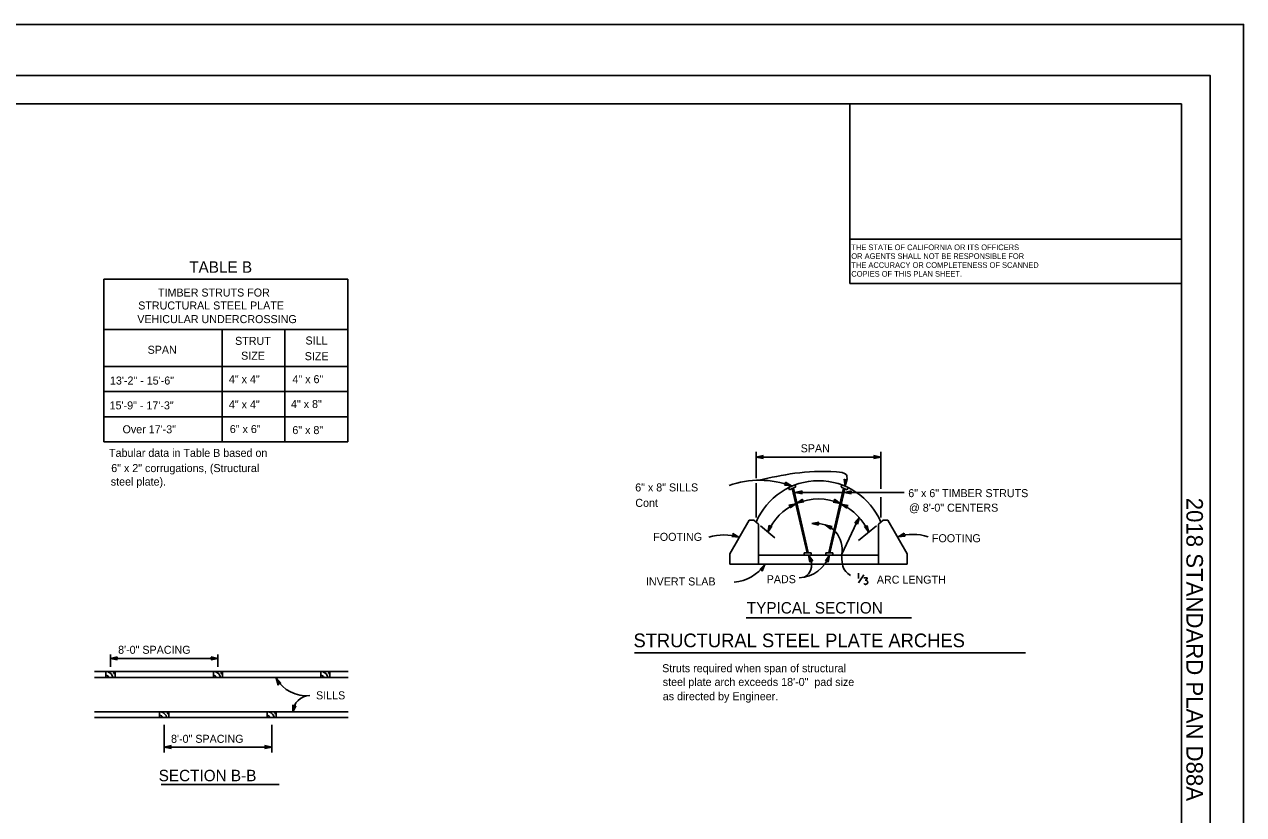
# Model space of a CAD drawing. Extents: x -894 to 866, y -476 to 714.
# Drawn here: x -200 to 866, y 23 to 714 of the extents above; entities that cross this region are included whole.
import ezdxf

# ---------------------------------------------------------------- set-up
doc = ezdxf.new("R2010")
doc.units = 0
for name, color, linetype in [('10 Sheet Format', 7, 'Continuous'), ('56 Stage 3 Anno', 7, 'Continuous'), ('57 Undefined', 7, 'Continuous'), ('60 Nongeo Data', 7, 'Continuous')]:
    doc.layers.add(name, color=color, linetype=linetype)

msp = doc.modelspace()

# ---------------------------------------------------------------- linework, layer by layer
at = {"layer": '10 Sheet Format'}
for p, q in [((-863.4, 669), (836.6, 669)), ((836.6, 669), (836.6, 669)), ((836.6, 669), (836.6, -431)), ((-813.5, 644), (811.5, 644)), ((521.5, 487.1), (521.5, 644)), ((811.5, -406), (811.5, 644)), ((811.5, 525.9), (521.5, 525.9)), ((811.5, 487.1), (521.5, 487.1))]:
    msp.add_line(p, q, dxfattribs=at)
for points in [[(-894, 713.6), (866, 713.6), (866, -476.4), (-894, -476.4)], [(-863.4, -431), (836.6, -431), (836.6, 669), (-863.4, 669)]]:
    msp.add_lwpolyline(points, close=True, dxfattribs=at)
at = {"layer": '56 Stage 3 Anno'}
for p, q in [((439.7, 317), (439.7, 340)), ((439.7, 335.4), (445.7, 336.8)), ((439.7, 335.4), (548.7, 335.4)), ((445.7, 334.1), (439.7, 335.4)), ((439.7, 335.4), (439.7, 335.4)), ((441.1, 335.4), (445.4, 336.4)), ((445.5, 334.5), (441.1, 335.4)), ((442.4, 335.4), (445.3, 336.1)), ((445.2, 334.8), (442.4, 335.4)), ((443.8, 335.4), (445, 335.7)), ((445.1, 335.2), (443.8, 335.4)), ((445.7, 336.8), (444.9, 335.4)), ((444.9, 335.4), (445.7, 334.1)), ((445.7, 336.8), (445.7, 336.8)), ((445.7, 334.1), (445.7, 334.1)), ((543.5, 335.4), (542.7, 336.8)), ((542.7, 336.8), (542.7, 336.8)), ((542.7, 336.8), (548.7, 335.4)), ((548.7, 335.4), (542.7, 334.1)), ((542.7, 334.1), (543.5, 335.4)), ((542.7, 334.1), (542.7, 334.1)), ((542.9, 336.4), (547.3, 335.4)), ((547.3, 335.4), (542.9, 334.5)), ((543.1, 336.1), (545.9, 335.4)), ((545.9, 335.4), (543.1, 334.8)), ((543.3, 335.7), (544.5, 335.4)), ((544.5, 335.4), (543.3, 335.2)), ((548.7, 307.6), (548.7, 340)), ((548.7, 335.4), (548.7, 335.4)), ((439.7, 282.7), (439.7, 312.6)), ((464.4, 311), (465.6, 312)), ((470.5, 310.2), (464.4, 311)), ((464.4, 311), (464.4, 311)), ((469.2, 310.7), (464.7, 311.3)), ((467.9, 311.2), (465, 311.5)), ((465.6, 312), (465.3, 313.5)), ((465.3, 313.5), (465.3, 313.5)), ((465.3, 313.5), (470.5, 310.2)), ((465.4, 313.1), (469.2, 310.7)), ((466.6, 311.6), (465.4, 311.8)), ((465.5, 312.7), (467.9, 311.2)), ((465.5, 312.3), (466.6, 311.6)), ((470.5, 310.2), (470.5, 310.2)), ((517.4, 310.1), (516.7, 316.2)), ((516.7, 316.2), (516.7, 316.2)), ((516.7, 316.2), (517.9, 315.3)), ((517.6, 311.5), (517, 315.9)), ((517.7, 312.9), (517.3, 315.7)), ((519.3, 316), (517.4, 310.1)), ((517.4, 310.1), (517.4, 310.1)), ((519, 315.8), (517.6, 311.5)), ((518.6, 315.6), (517.7, 312.9)), ((517.8, 314.2), (517.7, 315.5)), ((518.2, 315.4), (517.8, 314.2)), ((517.9, 315.3), (519.3, 316)), ((519.3, 316), (519.3, 316)), ((473.8, 304.6), (479.8, 305.9)), ((473.8, 304.6), (515.6, 304.6)), ((479.8, 303.3), (473.8, 304.6)), ((473.8, 304.6), (473.8, 304.6)), ((479.5, 303.6), (475.1, 304.6)), ((475.2, 304.6), (479.5, 305.6)), ((475.3, 295.1), (480.3, 298.7)), ((476.5, 304.6), (479.3, 305.2)), ((479.3, 304), (476.5, 304.6)), ((477.9, 304.6), (479.1, 304.9)), ((479.1, 304.3), (477.9, 304.6)), ((479.8, 305.9), (479, 304.6)), ((479, 304.6), (479.8, 303.3)), ((479.8, 305.9), (479.8, 305.9)), ((479.8, 303.3), (479.8, 303.3)), ((480.3, 298.7), (480.1, 297.2)), ((480.3, 298.7), (480.3, 298.7)), ((516.9, 304.6), (522.9, 305.9)), ((516.9, 304.6), (569.1, 304.6)), ((522.9, 303.3), (516.9, 304.6)), ((516.9, 304.6), (516.9, 304.6)), ((522.7, 303.6), (518.2, 304.6)), ((518.3, 304.6), (522.6, 305.6)), ((519.6, 304.6), (522.5, 305.2)), ((522.4, 304), (519.6, 304.6)), ((521, 304.6), (522.2, 304.9)), ((522.2, 304.3), (521, 304.6)), ((522.9, 305.9), (522.1, 304.6)), ((522.1, 304.6), (522.9, 303.3)), ((522.9, 305.9), (522.9, 305.9)), ((522.9, 303.3), (522.9, 303.3)), ((548.7, 282.7), (548.7, 300.4)), ((468.2, 293.5), (474.3, 294.7)), ((469.5, 292.6), (468.2, 293.5)), ((468.2, 293.5), (468.2, 293.5)), ((468.6, 293.2), (473, 294.1)), ((468.9, 293), (471.7, 293.6)), ((469.2, 292.8), (470.5, 293)), ((474.3, 294.7), (469.3, 291)), ((469.3, 291), (469.5, 292.6)), ((469.3, 291), (469.3, 291)), ((473, 294.1), (469.4, 291.5)), ((471.7, 293.6), (469.4, 291.9)), ((470.5, 293), (469.5, 292.3)), ((474.3, 294.7), (474.3, 294.7)), ((481.3, 296.2), (475.3, 295.1)), ((475.3, 295.1), (475.3, 295.1)), ((481, 296.5), (476.5, 295.7)), ((476.6, 295.7), (480.2, 298.3)), ((477.8, 296.2), (480.2, 297.9)), ((480.6, 296.7), (477.8, 296.2)), ((479.1, 296.7), (480.1, 297.5)), ((480.3, 297), (479.1, 296.7)), ((480.1, 297.2), (481.3, 296.2)), ((481.3, 296.2), (481.3, 296.2)), ((507, 296.1), (508.3, 297)), ((513, 294.9), (507, 296.1)), ((507, 296.1), (507, 296.1)), ((511.7, 295.5), (507.4, 296.3)), ((510.5, 296), (507.7, 296.6)), ((509.2, 296.6), (508, 296.8)), ((508.3, 297), (508.1, 298.5)), ((508.1, 298.5), (508.1, 298.5)), ((508.1, 298.5), (513, 294.9)), ((508.1, 298.1), (511.8, 295.5)), ((508.2, 297.7), (510.5, 296)), ((508.2, 297.3), (509.2, 296.6)), ((513, 294.9), (513, 294.9)), ((519, 290.7), (514.1, 294.4)), ((514.1, 294.4), (514.1, 294.4)), ((514.1, 294.4), (520.1, 293.1)), ((518.9, 291.1), (515.3, 293.9)), ((515.3, 293.9), (519.7, 292.9)), ((518.9, 291.5), (516.6, 293.3)), ((516.6, 293.3), (519.4, 292.6)), ((518.8, 291.9), (517.8, 292.7)), ((517.8, 292.7), (519.1, 292.4)), ((520.1, 293.1), (518.8, 292.2)), ((518.8, 292.2), (519, 290.7)), ((519, 290.7), (519, 290.7)), ((520.1, 293.1), (520.1, 293.1)), ((488.4, 277.5), (494.4, 278.6)), ((494.3, 276), (488.4, 277.5)), ((488.4, 277.5), (488.4, 277.5)), ((489.8, 277.5), (494.2, 278.3)), ((494.1, 276.3), (489.8, 277.5)), ((491.1, 277.4), (494, 277.9)), ((493.9, 276.7), (491.1, 277.4)), ((492.5, 277.4), (493.7, 277.6)), ((493.7, 277.1), (492.5, 277.4)), ((494.4, 278.6), (493.6, 277.3)), ((493.6, 277.3), (494.3, 276)), ((494.4, 278.6), (494.4, 278.6)), ((514.4, 250), (529.9, 282.8)), ((526, 277.9), (530, 282.7)), ((527.6, 278), (526, 277.9)), ((526, 277.9), (526, 277.9)), ((526.5, 278), (529.3, 281.4)), ((526.9, 278), (528.7, 280.2)), ((527.3, 278), (528.1, 279)), ((528.4, 276.7), (527.6, 278)), ((528.1, 279), (527.8, 277.8)), ((528.7, 280.2), (528, 277.4)), ((529.3, 281.4), (528.2, 277.1)), ((530, 282.7), (528.4, 276.7)), ((530, 282.7), (530, 282.7)), ((418.4, 266), (419.6, 267)), ((419.6, 267), (419.2, 268.5)), ((419.2, 268.5), (419.2, 268.5)), ((419.2, 268.5), (424.5, 265.3)), ((419.3, 268.1), (423.2, 265.8)), ((419.4, 267.7), (421.9, 266.2)), ((420.6, 266.6), (419.4, 266.8)), ((419.5, 267.3), (420.6, 266.6)), ((443.6, 275.2), (456, 264.8)), ((449.8, 269.9), (451, 276)), ((453.4, 274.9), (449.8, 269.9)), ((449.8, 269.9), (449.8, 269.9)), ((450.3, 271.2), (451.2, 275.6)), ((453, 274.9), (450.3, 271.2)), ((450.9, 272.5), (451.4, 275.3)), ((452.6, 274.8), (450.9, 272.5)), ((451, 276), (451, 276)), ((451, 276), (451.9, 274.7)), ((451.4, 273.7), (451.7, 275)), ((452.2, 274.8), (451.4, 273.7)), ((451.9, 274.7), (453.4, 274.9)), ((453.4, 274.9), (453.4, 274.9)), ((494.3, 276), (494.3, 276)), ((504.9, 272.4), (500.1, 276.2)), ((500.1, 276.2), (500.1, 276.2)), ((500.1, 276.2), (506.1, 274.8)), ((504.9, 272.8), (501.3, 275.6)), ((501.3, 275.6), (505.7, 274.6)), ((504.8, 273.3), (502.6, 275)), ((502.6, 275), (505.4, 274.4)), ((504.8, 273.6), (503.8, 274.4)), ((503.8, 274.4), (505, 274.1)), ((506.1, 274.8), (504.8, 274)), ((504.8, 274), (504.9, 272.4)), ((504.9, 272.4), (504.9, 272.4)), ((506.1, 274.8), (506.1, 274.8)), ((528.4, 276.7), (528.4, 276.7)), ((544.8, 275.3), (529.3, 262.4)), ((538.1, 269.7), (534.5, 274.7)), ((534.5, 274.7), (534.5, 274.7)), ((534.5, 274.7), (536, 274.5)), ((537.5, 271), (534.9, 274.6)), ((537, 272.2), (535.3, 274.6)), ((536.4, 273.5), (535.7, 274.5)), ((536, 274.5), (536.9, 275.7)), ((536.2, 274.7), (536.4, 273.5)), ((536.5, 275), (537, 272.2)), ((536.7, 275.4), (537.5, 271)), ((536.9, 275.7), (536.9, 275.7)), ((536.9, 275.7), (538.1, 269.7)), ((538.1, 269.7), (538.1, 269.7)), ((563.8, 265.8), (569.1, 269)), ((569.6, 266.7), (565.1, 266.3)), ((565.2, 266.3), (569, 268.6)), ((566.5, 266.7), (568.9, 268.2)), ((569.3, 267), (566.5, 266.7)), ((567.8, 267.1), (568.8, 267.8)), ((569, 267.3), (567.8, 267.1)), ((569.1, 269), (568.8, 267.5)), ((568.8, 267.5), (570, 266.4)), ((569.1, 269), (569.1, 269)), ((424.5, 265.3), (418.4, 266)), ((418.4, 266), (418.4, 266)), ((423.2, 265.8), (418.7, 266.2)), ((421.9, 266.2), (419, 266.5)), ((424.5, 265.3), (424.5, 265.3)), ((570, 266.4), (563.8, 265.8)), ((563.8, 265.8), (563.8, 265.8)), ((570, 266.4), (570, 266.4)), ((486.7, 243.6), (485.5, 249.7)), ((485.5, 249.7), (485.5, 249.7)), ((485.5, 249.7), (489.1, 244.7)), ((486.9, 244), (486, 248.4)), ((486, 248.4), (488.7, 244.8)), ((487.1, 244.3), (486.6, 247.1)), ((486.6, 247.1), (488.3, 244.8)), ((487.4, 244.6), (487.1, 245.9)), ((487.1, 245.9), (487.9, 244.9)), ((500.3, 244.7), (503.9, 249.7)), ((500.7, 244.8), (503.4, 248.4)), ((501.1, 244.8), (502.8, 247.1)), ((501.5, 244.9), (502.2, 245.9)), ((502.2, 245.9), (502, 244.7)), ((502.8, 247.1), (502.2, 244.3)), ((503.4, 248.4), (502.5, 244)), ((503.9, 249.7), (502.7, 243.6)), ((503.9, 249.7), (503.9, 249.7)), ((442.8, 237.3), (447.4, 241.4)), ((444.3, 237.2), (442.8, 237.3)), ((442.8, 237.3), (442.8, 237.3)), ((443.2, 237.3), (446.6, 240.2)), ((443.6, 237.3), (445.8, 239.1)), ((444, 237.2), (444.9, 238)), ((444.9, 235.7), (444.3, 237.2)), ((444.9, 238), (444.4, 236.9)), ((445.8, 239.1), (444.6, 236.5)), ((446.6, 240.2), (444.8, 236.1)), ((447.4, 241.4), (444.9, 235.7)), ((444.9, 235.7), (444.9, 235.7)), ((447.4, 241.4), (447.4, 241.4)), ((487.6, 244.9), (486.7, 243.6)), ((486.7, 243.6), (486.7, 243.6)), ((489.1, 244.7), (487.6, 244.9)), ((489.1, 244.7), (489.1, 244.7)), ((501.8, 244.9), (500.3, 244.7)), ((500.3, 244.7), (500.3, 244.7)), ((502.7, 243.6), (501.8, 244.9)), ((502.7, 243.6), (502.7, 243.6)), ((-125, 152.1), (-125, 163)), ((-125, 159.4), (-119, 160.8)), ((-123.7, 159.5), (-119.3, 160.4)), ((-122.3, 159.4), (-119.5, 160.1)), ((-119, 160.8), (-119.8, 159.4)), ((-119, 160.8), (-119, 160.8)), ((-36.2, 159.4), (-37, 160.8)), ((-37, 160.8), (-37, 160.8)), ((-37, 160.8), (-31, 159.4)), ((-36.8, 160.4), (-32.4, 159.4)), ((-36.6, 160.1), (-33.8, 159.5)), ((-31, 152.1), (-31, 163)), ((-125, 159.4), (-31, 159.4)), ((-119, 158.1), (-125, 159.4)), ((-125, 159.4), (-125, 159.4)), ((-119.3, 158.5), (-123.7, 159.4)), ((-119.5, 158.8), (-122.3, 159.4)), ((-120.9, 159.4), (-119.7, 159.7)), ((-119.7, 159.2), (-120.9, 159.4)), ((-119.8, 159.4), (-119, 158.1)), ((-119, 158.1), (-119, 158.1)), ((-31, 159.4), (-37, 158.1)), ((-37, 158.1), (-36.2, 159.4)), ((-37, 158.1), (-37, 158.1)), ((-32.4, 159.4), (-36.8, 158.5)), ((-33.8, 159.5), (-36.6, 158.8)), ((-36.4, 159.7), (-35.2, 159.5)), ((-35.2, 159.5), (-36.4, 159.2)), ((-31, 159.4), (-31, 159.4)), ((21.7, 136.2), (19.9, 142.1)), ((19.9, 142.1), (19.9, 142.1)), ((19.9, 142.1), (24, 137.6)), ((21.9, 136.6), (20.5, 140.9)), ((20.5, 140.9), (23.6, 137.6)), ((22.1, 137), (21.2, 139.7)), ((21.2, 139.7), (23.2, 137.6)), ((22.4, 137.6), (21.7, 136.2)), ((21.7, 136.2), (21.7, 136.2)), ((22.3, 137.3), (21.9, 138.5)), ((21.9, 138.5), (22.7, 137.6)), ((24, 137.6), (22.4, 137.6)), ((24, 137.6), (24, 137.6)), ((34.4, 112.6), (34.6, 118.8)), ((37.1, 118.1), (34.4, 112.6)), ((34.6, 118.8), (34.6, 118.8)), ((34.6, 118.8), (35.6, 117.7)), ((34.7, 114), (34.8, 118.4)), ((36.7, 118), (34.7, 114)), ((35.1, 115.3), (35.1, 118.2)), ((36.3, 117.9), (35.1, 115.3)), ((35.4, 116.6), (35.4, 117.9)), ((36, 117.8), (35.4, 116.6)), ((35.6, 117.7), (37.1, 118.1)), ((37.1, 118.1), (37.1, 118.1)), ((34.4, 112.6), (34.4, 112.6)), ((-77.9, 77.1), (-77.9, 101.5)), ((16.1, 77.1), (16.1, 101.5)), ((-77.9, 82), (-71.9, 83.3)), ((-77.9, 82), (16.1, 82)), ((-71.9, 80.6), (-77.9, 82)), ((-77.9, 82), (-77.9, 82)), ((-76.5, 82), (-72.1, 82.9)), ((-72.1, 81), (-76.5, 82)), ((-75.1, 82), (-72.3, 82.6)), ((-72.3, 81.3), (-75.1, 82)), ((-73.7, 81.9), (-72.5, 82.2)), ((-72.5, 81.7), (-73.7, 81.9)), ((-71.9, 83.3), (-72.7, 82)), ((-72.7, 82), (-71.9, 80.6)), ((-71.9, 83.3), (-71.9, 83.3)), ((-71.9, 80.6), (-71.9, 80.6)), ((10.9, 82), (10.1, 83.3)), ((10.1, 83.3), (10.1, 83.3)), ((10.1, 83.3), (16.1, 82)), ((16.1, 82), (10.1, 80.6)), ((10.1, 80.6), (10.9, 82)), ((10.1, 80.6), (10.1, 80.6)), ((10.4, 82.9), (14.8, 82)), ((14.8, 81.9), (10.4, 81)), ((10.6, 82.6), (13.4, 82)), ((13.4, 82), (10.6, 81.3)), ((10.8, 82.2), (12, 82)), ((12, 82), (10.8, 81.7)), ((16.1, 82), (16.1, 82))]:
    msp.add_line(p, q, dxfattribs=at)
for centre, radius, start, end in [((442.6, 234.7), 80.5, 69.7377, 109.2696), ((493.9, 250.8), 48, 66.5062, 112.7764), ((493.9, 250.8), 48, 114.0946, 156.581), ((493.9, 250.8), 48, 23.0953, 65.1234), ((492.3, 254.9), 22.6, 347.4706, 97.7476), ((411.5, 225.6), 41.8, 71.7813, 108.2187), ((576.9, 226.1), 41.8, 71.7813, 108.2187), ((476.3, 259.2), 29.2, 271.935, 341.0592), ((476.1, 241.1), 12.1, 299.5802, 22.8539), ((416.5, 264.3), 38.5, 275.8648, 323.4584), ((46.2, 157.1), 30.3, 209.6765, 276.1826), ((49.9, 111.4), 15.6, 91.6766, 175.8555)]:
    msp.add_arc(centre, radius, start, end, dxfattribs=at)
for points in [[(442.3, 315.2), (509.9, 322.5), (518.4, 320.1), (517.4, 310.1)], [(522.1, 231.9), (518, 235.4), (514.4, 249.8)]]:
    msp.add_spline(points, degree=3, dxfattribs=at)
at = {"layer": '57 Undefined'}
for p, q in [((529.1, 234.1), (529.1, 229.4)), ((430.8, 194.8), (575.5, 194.8)), ((333.2, 164.4), (675.2, 164.4)), ((-80.7, 49.4), (22.7, 49.4))]:
    msp.add_line(p, q, dxfattribs=at)
for points in [[(529.2, 225.6), (533.9, 232.6)], [(533.9, 229.8), (536.9, 229.8)], [(533.9, 225), (534.1, 224.7), (534.5, 224.4), (534.8, 224.3), (535.2, 224.2), (535.6, 224.2), (536, 224.3), (536.4, 224.5), (536.7, 224.7), (537, 225), (537.1, 225.4), (537.2, 225.8), (537.2, 226.2), (537.1, 226.5), (537, 226.9), (536.7, 227.2), (536.4, 227.4), (536.1, 227.7), (535.7, 227.8)], [(536.9, 229.8), (536.8, 229.3), (536.6, 228.9), (536.3, 228.5), (535.9, 228.2), (535.5, 227.9), (535.1, 227.8)], [(535.7, 227.8), (535.1, 227.8)]]:
    msp.add_lwpolyline(points, dxfattribs=at)
for centre, radius, start, end in [((-128.8, 141.3), 3.18, 36.3555, 94.7536), ((-128.6, 141.8), 5.91, 12.8371, 73.6914), ((-123, 145.9), 1.37, 351.4203, 75.9581), ((-34.8, 141.3), 3.18, 36.3555, 94.7536), ((-34.6, 141.8), 5.91, 12.8371, 73.6914), ((-29, 145.9), 1.37, 351.4203, 75.9581), ((59.2, 141.3), 3.18, 36.3555, 94.7536), ((59.4, 141.8), 5.91, 12.8371, 73.6914), ((65, 145.9), 1.37, 351.4203, 75.9581), ((-81.8, 106.3), 3.18, 36.3555, 94.7536), ((-81.6, 106.8), 5.91, 12.8371, 73.6914), ((-76, 110.9), 1.37, 351.4203, 75.9581), ((12.2, 106.3), 3.18, 36.3555, 94.7536), ((12.4, 106.8), 5.91, 12.8371, 73.6914), ((18, 110.9), 1.37, 351.4203, 75.9581)]:
    msp.add_arc(centre, radius, start, end, dxfattribs=at)
at = {"layer": '60 Nongeo Data'}
for p, q in [((-130.7, 348.6), (-130.7, 491)), ((-130.7, 491), (82.6, 491)), ((82.6, 348.6), (82.6, 491)), ((-130.7, 447), (82.6, 447)), ((-27.4, 348.6), (-27.4, 447)), ((27.6, 348.6), (27.6, 447)), ((-130.7, 414.6), (82.6, 414.6)), ((-130.7, 392.6), (82.6, 392.6)), ((-130.7, 370.6), (82.6, 370.6)), ((-130.7, 348.6), (82.6, 348.6)), ((474.4, 309.3), (468.9, 306.9)), ((474.4, 309.3), (473.6, 311.1)), ((513.9, 309.2), (514.7, 311.1)), ((513.9, 309.2), (519.4, 306.8)), ((468.9, 306.9), (468.1, 308.7)), ((484.2, 251.7), (471.2, 307.9)), ((485.2, 251.9), (472.2, 308.2)), ((503.2, 251.9), (516.2, 308.2)), ((504.2, 251.7), (517.1, 307.8)), ((519.4, 306.8), (520.2, 308.7)), ((416.7, 250.8), (433.7, 280.3)), ((433.7, 280.3), (437.7, 280.3)), ((441.7, 276.8), (437.7, 280.3)), ((546.7, 276.8), (550.7, 280.3)), ((554.7, 280.3), (550.7, 280.3)), ((550.7, 280.3), (550.7, 280.3)), ((571.7, 250.8), (554.7, 280.3)), ((441.7, 241.8), (441.7, 276.8)), ((546.7, 241.8), (546.7, 276.8)), ((416.7, 241.8), (416.7, 250.8)), ((441.7, 249.8), (546.7, 249.8)), ((481.7, 251.8), (481.7, 249.8)), ((481.7, 251.8), (487.7, 251.8)), ((487.7, 251.8), (487.7, 249.8)), ((500.7, 251.8), (500.7, 249.8)), ((500.7, 251.8), (506.7, 251.8)), ((506.7, 251.8), (506.7, 249.8)), ((571.7, 241.8), (571.7, 250.8)), ((416.7, 241.8), (441.7, 241.8)), ((441.7, 241.8), (546.7, 241.8)), ((546.7, 241.8), (571.7, 241.8)), ((-139, 147.9), (83, 147.9)), ((-139, 142.9), (83, 142.9)), ((-129, 142.9), (-129, 147.9)), ((-121, 142.9), (-121, 147.9)), ((-35, 142.9), (-35, 147.9)), ((-35, 142.9), (-35, 147.9)), ((-27, 142.9), (-27, 147.9)), ((-27, 142.9), (-27, 147.9)), ((59, 142.9), (59, 147.9)), ((59, 142.9), (59, 147.9)), ((59, 142.9), (59, 147.9)), ((59, 142.9), (59, 147.9)), ((59, 142.9), (59, 147.9)), ((67, 142.9), (67, 147.9)), ((67, 142.9), (67, 147.9)), ((67, 142.9), (67, 147.9)), ((67, 142.9), (67, 147.9)), ((67, 142.9), (67, 147.9)), ((-139, 112.9), (83, 112.9)), ((-139, 107.9), (83, 107.9)), ((-82, 107.9), (-82, 112.9)), ((-82, 107.9), (-82, 112.9)), ((-82, 107.9), (-82, 112.9)), ((-74, 107.9), (-74, 112.9)), ((-74, 107.9), (-74, 112.9)), ((-74, 107.9), (-74, 112.9)), ((12, 107.9), (12, 112.9)), ((12, 107.9), (12, 112.9)), ((12, 107.9), (12, 112.9)), ((12, 107.9), (12, 112.9)), ((20, 107.9), (20, 112.9)), ((20, 107.9), (20, 112.9)), ((20, 107.9), (20, 112.9)), ((20, 107.9), (20, 112.9))]:
    msp.add_line(p, q, dxfattribs=at)
msp.add_arc((494.2, 255.7), 59.1, 22.7012, 157.2988, dxfattribs=at)

# ---------------------------------------------------------------- texts
at = {"layer": '10 Sheet Format'}
for s, p in [('THE STATE OF CALIFORNIA OR ITS OFFICERS', (522.9, 516.3)), ('OR AGENTS SHALL NOT BE RESPONSIBLE FOR', (522.9, 508.6)), ('THE ACCURACY OR COMPLETENESS OF SCANNED', (522.9, 500.8)), ('COPIES OF THIS PLAN SHEET.', (522.9, 493.1))]:
    msp.add_text(s, height=4.9, dxfattribs=at).set_placement(p)
msp.add_text('2018 STANDARD PLAN D88A', height=14.5, rotation=270, dxfattribs=at).set_placement((815.9, 299.9))
at = {"layer": '57 Undefined'}
for s, height, p in [('TABLE B', 10, (-56.1, 496.5)), ('TIMBER STRUTS FOR', 7, (-83.4, 475.7)), ('STRUCTURAL STEEL PLATE', 7, (-100.7, 464.4)), ('VEHICULAR UNDERCROSSING', 7, (-101.5, 452.5)), ('STRUT', 7, (-16, 433.5)), ('SILL', 7, (45.6, 433.8)), ('SPAN', 7, (-92.5, 425.7)), ('SIZE', 7, (-10.7, 420.5)), ('SIZE', 7, (44.9, 420.1)), ('13\'-2" - 15\'-6"', 7, (-125.4, 398.8)), ('4" x 4"', 7, (-21.4, 400)), ('4" x 6"', 7, (34.2, 400)), ('15\'-9" - 17\'-3"', 7, (-125.7, 377.1)), ('4" x 4"', 7, (-21.4, 377.9)), ('4" x 8"', 7, (32.9, 378.3)), ('Over 17\'-3"', 7, (-114.4, 356.2)), ('6" x 6"', 7, (-20.6, 356.4)), ('6" x 8"', 7, (34.1, 355.5)), ('Tabular data in Table B based on', 7, (-126.2, 335.6)), ('SPAN', 7, (478.6, 339.6)), ('6" x 2" corrugations, (Structural', 7, (-124.3, 322.3)), ('steel plate).', 7, (-124.7, 310.5)), ('6" x 8" SILLS', 7, (333.9, 305.4)), ('Cont', 7, (334, 291.9)), ('6" x 6" TIMBER STRUTS', 7, (572.7, 300.4)), ('@ 8\'-0" CENTERS', 7, (573.3, 287.7)), ('FOOTING', 7, (349.7, 262.2)), ('FOOTING', 7, (593.4, 261)), ('INVERT SLAB', 7, (343.3, 223.2)), ('PADS', 7, (448.9, 225.2)), ('ARC LENGTH', 7, (545.2, 224.8)), ('TYPICAL SECTION', 10, (431.5, 198.7)), ('STRUCTURAL STEEL PLATE ARCHES', 12, (332.4, 169.2)), ('8\'-0" SPACING', 7, (-118.3, 163.5)), ('Struts required when span of structural', 7, (357.5, 147.4)), ('steel plate arch exceeds 18\'-0"  pad size', 7, (358, 135.4)), ('SILLS', 7, (54.8, 123.7)), ('as directed by Engineer.', 7, (358, 122.9)), ('8\'-0" SPACING', 7, (-72, 85.7)), ('SECTION B-B', 10, (-82.8, 52.1))]:
    msp.add_text(s, height=height, dxfattribs=at).set_placement(p)

doc.saveas('drawing.dxf')
